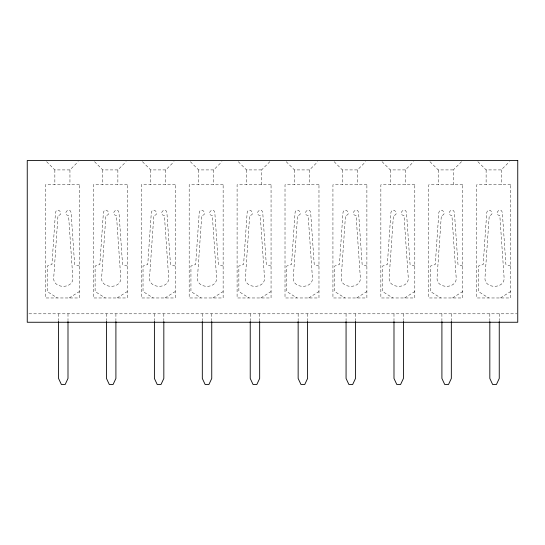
<?xml version="1.0" encoding="UTF-8"?>
<svg xmlns="http://www.w3.org/2000/svg" width="545" height="545" viewBox="0 0 545 545"><rect width="100%" height="100%" fill="white"/><g stroke="black" fill="none" stroke-linecap="round" stroke-linejoin="round"><path stroke-width="0.41" stroke-dasharray="2.73 2.04" d="M46.604 161.667L54.854 169.917L69.951 169.917L78.201 161.667M94.523 161.667L102.773 169.917L117.87 169.917L126.12 161.667M142.443 161.667L150.692 169.917L165.782 169.917L174.039 161.667M190.355 161.667L198.612 169.917L213.701 169.917L221.958 161.667M261.62 184.775L261.62 169.917L269.877 161.667M286.193 161.667L294.45 169.917L309.54 169.917L317.796 161.667M334.112 161.667L342.362 169.917L357.459 169.917L365.709 161.667M382.031 161.667L390.281 169.917L405.378 169.917L413.628 161.667M453.297 184.775L453.297 169.917L461.547 161.667M477.863 161.667L486.12 169.917L501.209 169.917L509.466 161.667M69.16 297.965L79.366 291.548M117.08 297.965L127.285 291.548M164.999 297.965L175.204 291.548M212.918 297.965L223.116 291.548M260.837 297.965L271.035 291.548M308.749 297.965L318.954 291.548M356.668 297.965L366.874 291.548M404.588 297.965L414.793 291.548M452.507 297.965L462.712 291.548M500.426 297.965L510.624 291.548M238.274 161.667L246.531 169.917L261.62 169.917M429.951 161.667L438.2 169.917L453.297 169.917M28.953 313.811L516.898 313.811M510.624 266.049L505.903 264.523L502.333 212.591C500.766 205.881 492.918 214.784 499.826 215.473L504.111 277.936C504.82 289.116 484.253 289.109 484.968 277.936L489.253 215.473C496.134 214.812 488.334 205.867 486.746 212.591L483.177 264.523L478.449 266.049L478.449 291.548L488.654 297.965M462.712 266.049L457.984 264.523L454.421 212.591C452.847 205.881 444.999 214.784 451.907 215.473L456.199 277.936C456.901 289.116 436.341 289.109 437.049 277.936L441.334 215.473C448.215 214.812 440.421 205.867 438.827 212.591L435.264 264.523L430.536 266.049L430.536 291.548L440.735 297.965M414.793 266.049L410.065 264.523L406.502 212.591C404.928 205.881 397.08 214.784 403.988 215.473L408.28 277.936C408.982 289.116 388.421 289.109 389.13 277.936L393.415 215.473C400.296 214.812 392.502 205.867 390.908 212.591L387.345 264.523L382.617 266.049L382.617 291.548L392.816 297.965M366.874 266.049L362.146 264.523L358.583 212.591C357.009 205.881 349.161 214.784 356.076 215.473L360.361 277.936C361.062 289.116 340.502 289.109 341.211 277.936L345.496 215.473C352.377 214.812 344.583 205.867 342.989 212.591L339.426 264.523L334.698 266.049L334.698 291.548L344.903 297.965M318.954 266.049L314.227 264.523L310.664 212.591C309.09 205.881 301.242 214.784 308.157 215.473L312.442 277.936C313.143 289.116 292.583 289.109 293.292 277.936L297.577 215.473C304.457 214.812 296.664 205.867 295.07 212.591L291.507 264.523L286.779 266.049L286.779 291.548L296.984 297.965M271.035 266.049L266.307 264.523L262.745 212.591C261.171 205.881 253.323 214.784 260.238 215.473L264.523 277.936C265.231 289.116 244.664 289.109 245.373 277.936L249.665 215.473C256.545 214.812 248.745 205.867 247.151 212.591L243.588 264.523L238.86 266.049L238.86 291.548L249.065 297.965M223.116 266.049L218.388 264.523L214.825 212.591C213.259 205.881 205.404 214.784 212.318 215.473L216.603 277.936C217.312 289.116 196.745 289.109 197.453 277.936L201.745 215.473C208.626 214.812 200.826 205.867 199.232 212.591L195.669 264.523L190.941 266.049L190.941 291.548L201.146 297.965M175.204 266.049L170.476 264.523L166.906 212.591C165.339 205.881 157.491 214.784 164.399 215.473L168.684 277.936C169.393 289.116 148.826 289.109 149.541 277.936L153.826 215.473C160.707 214.812 152.913 205.867 151.319 212.591L147.75 264.523L143.028 266.049L143.028 291.548L153.227 297.965M127.285 266.049L122.557 264.523L118.994 212.591C117.42 205.881 109.572 214.784 116.48 215.473L120.772 277.936C121.474 289.116 100.914 289.109 101.622 277.936L105.907 215.473C112.788 214.812 104.994 205.867 103.4 212.591L99.837 264.523L95.109 266.049L95.109 291.548L105.308 297.965M79.366 266.049L74.638 264.523L71.075 212.591C69.501 205.881 61.653 214.784 68.568 215.473L72.853 277.936C73.555 289.116 52.994 289.109 53.703 277.936L57.988 215.473C64.869 214.812 57.075 205.867 55.481 212.591L51.918 264.523L47.19 266.049L47.19 291.548L57.389 297.965M501.209 169.917L501.209 184.775M499.254 313.811L499.254 320.61M489.826 313.811L489.826 320.61M486.12 169.917L486.12 184.775M451.335 313.811L451.335 320.61M441.906 313.811L441.906 320.61M438.2 169.917L438.2 184.775M405.378 169.917L405.378 184.775M403.423 313.811L403.423 320.61M393.987 313.811L393.987 320.61M390.281 169.917L390.281 184.775M357.459 169.917L357.459 184.775M355.504 313.811L355.504 320.61M346.068 313.811L346.068 320.61M342.362 169.917L342.362 184.775M309.54 169.917L309.54 184.775M307.584 313.811L307.584 320.61M298.149 313.811L298.149 320.61M294.45 169.917L294.45 184.775M259.665 313.811L259.665 320.61M250.23 313.811L250.23 320.61M246.531 169.917L246.531 184.775M213.701 169.917L213.701 184.775M211.746 313.811L211.746 320.61M202.318 313.811L202.318 320.61M198.612 169.917L198.612 184.775M165.782 169.917L165.782 184.775M163.827 313.811L163.827 320.61M154.398 313.811L154.398 320.61M150.692 169.917L150.692 184.775M117.87 169.917L117.87 184.775M115.908 313.811L115.908 320.61M106.479 313.811L106.479 320.61M102.773 169.917L102.773 184.775M69.951 169.917L69.951 184.775M67.996 313.811L67.996 320.61M58.56 313.811L58.56 320.61M54.854 169.917L54.854 184.775M79.379 184.775L45.426 184.775L45.426 297.965L79.379 297.965L79.379 184.775M127.298 184.775L93.345 184.775L93.345 297.965L127.298 297.965L127.298 184.775M175.218 184.775L141.257 184.775L141.257 297.965L175.218 297.965L175.218 184.775M223.137 184.775L189.176 184.775L189.176 297.965L223.137 297.965L223.137 184.775M271.056 184.775L237.095 184.775L237.095 297.965L271.056 297.965L271.056 184.775M318.975 184.775L285.015 184.775L285.015 297.965L318.975 297.965L318.975 184.775M366.887 184.775L332.934 184.775L332.934 297.965L366.887 297.965L366.887 184.775M414.806 184.775L380.853 184.775L380.853 297.965L414.806 297.965L414.806 184.775M462.725 184.775L428.772 184.775L428.772 297.965L462.725 297.965L462.725 184.775M510.645 184.775L476.684 184.775L476.684 297.965L510.645 297.965L510.645 184.775"/><path stroke-width="0.82" d="M499.254 321.461L499.254 378.448L496.427 384.511L492.653 384.511L489.826 378.448L489.826 321.461M451.335 321.461L451.335 378.448L448.508 384.511L444.734 384.511L441.906 378.448L441.906 321.461M403.423 321.461L403.423 378.448L400.589 384.511L396.815 384.511L393.987 378.448L393.987 321.461M355.504 321.461L355.504 378.448L352.669 384.511L348.895 384.511L346.068 378.448L346.068 321.461M307.584 321.461L307.584 378.448L304.75 384.511L300.983 384.511L298.149 378.448L298.149 321.461M259.665 321.461L259.665 378.448L256.838 384.511L253.064 384.511L250.23 378.448L250.23 321.461M211.746 321.461L211.746 378.448L208.919 384.511L205.145 384.511L202.318 378.448L202.318 321.461M163.827 321.461L163.827 378.448L161 384.511L157.226 384.511L154.398 378.448L154.398 321.461M115.908 321.461L115.908 378.448L113.081 384.511L109.307 384.511L106.479 378.448L106.479 321.461M67.996 321.461L67.996 378.448L65.162 384.511L61.387 384.511L58.56 378.448L58.56 321.461M517.75 160.489L27.25 160.489L27.25 322.259L517.75 322.259L517.75 160.489"/></g></svg>
